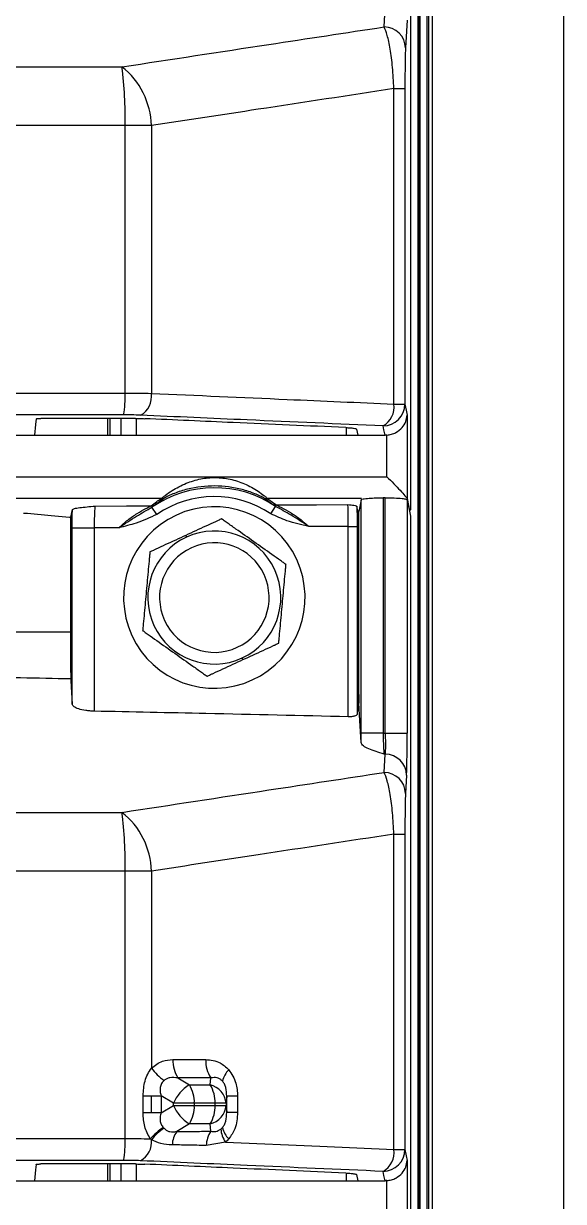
# Model space of a CAD drawing. Header units: millimetres. Extents: x -13464 to 9471, y -517 to 17126.
# Drawn here: x 6578.2 to 6609.4, y -51.1 to 17.1 of the extents above; entities that cross this region are included whole.
import ezdxf

# ---------------------------------------------------------------- set-up
doc = ezdxf.new("R2010")
doc.units = ezdxf.units.MM

msp = doc.modelspace()

# ---------------------------------------------------------------- linework, layer by layer
at = {"color": 7, "linetype": 'Continuous', "lineweight": 25}
for p, q in [((6601.081, 108.165), (6601.081, -188.405)), ((6601.084, 108.165), (6601.084, -188.405)), ((6601.15, -188.405), (6601.15, 108.165)), ((6601.53, 108.165), (6601.53, -188.405)), ((6601.632, 108.165), (6601.632, -188.405)), ((6601.633, 108.165), (6601.633, -188.405)), ((6601.849, -188.405), (6601.849, 108.165)), ((6609.45, 108.165), (6609.45, -188.405)), ((6600.578, 103.055), (6600.578, -11.077)), ((6601.027, -188.405), (6601.027, 103.078)), ((6599.053, 16.894), (6599.115, 17.957)), ((6600.388, 17.288), (6600.294, 15.678)), ((6599.625, -4.949), (6599.625, 13.32)), ((6599.625, 13.32), (6600.26, 13.32)), ((6600.26, 13.32), (6600.26, -4.949)), ((6584.036, -4.309), (6584.036, 11.179)), ((6585.566, 11.179), (6584.036, 11.179)), ((6585.566, 11.179), (6585.566, -4.33)), ((6599.625, -4.949), (6600.26, -4.949)), ((6583.012, -5.784), (6583.012, -6.751)), ((6583.148, -5.784), (6583.148, -6.751)), ((6583.808, -6.751), (6583.808, -5.784)), ((6584.687, -5.785), (6584.687, -6.751)), ((6600.388, -5.587), (6600.388, -10.421)), ((6596.873, -6.751), (6596.873, -6.312)), ((6597.46, -6.399), (6597.53, -6.751)), ((6599.216, -9.157), (6599.216, -6.746)), ((6586.351, -10.371), (6585.82, -10.763)), ((6592.534, -10.72), (6592.056, -10.372)), ((6597.738, -10.422), (6592.283, -10.422)), ((6592.479, -11.301), (6592.763, -10.88)), ((6597.53, -11.13), (6597.478, -10.869)), ((6597.721, -10.486), (6597.583, -11.176)), ((6597.721, -24.005), (6597.721, -10.486)), ((6598.991, -10.376), (6598.991, -24.005)), ((6599.118, -10.376), (6598.991, -10.376)), ((6599.118, -24.008), (6599.118, -10.376)), ((6600.387, -10.486), (6600.387, -24.008)), ((6600.387, -10.486), (6600.578, -11.442)), ((6600.388, -10.421), (6600.388, -10.422)), ((6580.893, -11.502), (6580.982, -11.057)), ((6580.893, -20.491), (6580.893, -11.502)), ((6585.883, -11.343), (6585.594, -10.925)), ((6597.53, -11.13), (6597.593, -11.13)), ((6597.53, -21.776), (6597.53, -11.13)), ((6597.53, -11.176), (6597.583, -11.176)), ((6597.583, -21.778), (6597.583, -11.176)), ((6600.515, -11.126), (6600.528, -11.126)), ((6600.578, -11.077), (6600.528, -11.126)), ((6600.578, -11.442), (6600.578, -140.617)), ((6580.978, -12.124), (6582.248, -12.124)), ((6580.978, -22.335), (6580.978, -12.124)), ((6582.248, -12.124), (6582.248, -22.738)), ((6596.978, -12.031), (6597.486, -12.031)), ((6596.978, -23.062), (6596.978, -12.031)), ((6597.486, -12.031), (6597.486, -22.923)), ((6587.553, -12.556), (6587.598, -12.654)), ((6560.813, -18.133), (6580.893, -18.133)), ((6590.87, -19.753), (6590.825, -19.655)), ((6580.9, -20.977), (6580.978, -22.335)), ((6597.528, -21.776), (6597.583, -21.778)), ((6597.524, -22.263), (6597.486, -22.923)), ((6597.59, -22.264), (6597.524, -22.263)), ((6598.991, -24.005), (6597.721, -24.005)), ((6599.118, -24.008), (6600.387, -24.008)), ((6599.053, -26.286), (6599.114, -25.224)), ((6600.356, -26.439), (6600.294, -27.502)), ((6599.625, -48.129), (6599.625, -29.86)), ((6599.625, -29.86), (6600.26, -29.86)), ((6600.26, -29.86), (6600.26, -48.129)), ((6584.036, -47.489), (6584.036, -32.001)), ((6585.566, -32.001), (6584.036, -32.001)), ((6585.566, -32.001), (6585.566, -43.412)), ((6586.813, -42.915), (6588.717, -42.915)), ((6587.103, -43.98), (6587.763, -44.384)), ((6589.007, -43.98), (6587.103, -43.98)), ((6588.968, -44.384), (6589.007, -43.98)), ((6585.083, -46.009), (6585.083, -45.01)), ((6585.083, -45.01), (6585.545, -45.01)), ((6585.545, -45.01), (6585.545, -46.009)), ((6585.545, -45.01), (6586.122, -45.01)), ((6586.84, -45.449), (6586.122, -45.01)), ((6586.122, -45.01), (6586.122, -46.009)), ((6587.763, -44.384), (6588.968, -44.384)), ((6586.122, -46.009), (6586.84, -45.57)), ((6588.052, -45.449), (6586.84, -45.449)), ((6586.84, -45.57), (6586.84, -45.449)), ((6586.84, -45.57), (6588.052, -45.57)), ((6588.052, -45.449), (6588.052, -45.57)), ((6589.257, -45.449), (6588.052, -45.449)), ((6588.052, -45.57), (6589.257, -45.57)), ((6589.257, -45.57), (6589.257, -45.449)), ((6589.89, -45.449), (6589.257, -45.449)), ((6589.257, -45.57), (6589.89, -45.57)), ((6589.929, -45.045), (6589.89, -45.449)), ((6589.89, -45.449), (6589.89, -45.57)), ((6589.89, -45.57), (6589.929, -45.974)), ((6589.929, -45.974), (6589.929, -45.045)), ((6590.562, -45.045), (6589.929, -45.045)), ((6590.562, -45.045), (6590.562, -45.974)), ((6585.545, -46.009), (6585.083, -46.009)), ((6586.122, -46.009), (6585.545, -46.009)), ((6590.562, -45.974), (6589.929, -45.974)), ((6587.763, -46.635), (6587.03, -47.083)), ((6588.968, -46.635), (6587.763, -46.635)), ((6589.01, -47.069), (6588.968, -46.635)), ((6589.864, -47.7), (6588.74, -47.893)), ((6599.625, -48.129), (6600.26, -48.129)), ((6583.012, -48.964), (6583.012, -49.931)), ((6583.148, -48.964), (6583.148, -49.931)), ((6583.808, -49.931), (6583.808, -48.964)), ((6584.687, -48.965), (6584.687, -49.931)), ((6600.388, -48.767), (6600.388, -53.5)), ((6596.873, -49.931), (6596.873, -49.492)), ((6597.46, -49.579), (6597.53, -49.931)), ((6599.216, -53.5), (6599.216, -49.926))]:
    msp.add_line(p, q, dxfattribs=at)
at = {"color": 7, "linetype": 'Continuous', "lineweight": 25, "flags": 128}
for points in [[(6600.26, -4.949), (6600.331, -5.306), (6600.388, -5.587)], [(6578.879, -5.808), (6578.847, -6.128), (6578.826, -6.336), (6578.806, -6.543), (6578.785, -6.751)], [(6599.106, -6.751), (6599.046, -6.45), (6598.999, -6.214)], [(6582.296, -10.859), (6584.12, -10.848), (6585.553, -10.839)], [(6592.803, -10.793), (6595.127, -10.778), (6596.953, -10.766)], [(6600.388, -10.422), (6600.467, -10.816), (6600.528, -11.126)], [(6578.385, -11.271), (6579.749, -11.401), (6580.82, -11.502)], [(6580.82, -11.502), (6580.861, -11.502), (6580.893, -11.502)], [(6583.68, -12.116), (6582.878, -12.12), (6582.248, -12.124)], [(6596.978, -12.031), (6595.698, -12.039), (6594.692, -12.046)], [(6597.722, -24.56), (6597.648, -23.274), (6597.59, -22.264)], [(6598.991, -24.005), (6599.062, -24.006), (6599.118, -24.008)], [(6599.114, -25.224), (6599.079, -25.223), (6599.051, -25.222)], [(6589.864, -47.7), (6595.33, -47.941), (6599.625, -48.129)], [(6600.26, -48.129), (6600.331, -48.486), (6600.388, -48.767)], [(6578.879, -48.988), (6578.847, -49.308), (6578.826, -49.516), (6578.806, -49.723), (6578.785, -49.931)], [(6599.106, -49.931), (6599.046, -49.63), (6598.999, -49.394)]]:
    msp.add_lwpolyline(points, dxfattribs=at)
at = {"color": 7, "linetype": 'Continuous', "lineweight": 25}
for centre, radius, start, end in [((6599.045, 15.644), 1.25, 1.57303, 89.64041), ((6561.76, 11.73), 22.283, 358.5837, 7.35474), ((6581.092, 11.066), 4.475, 1.45205, 51.79667), ((6578.474, -4.589), 5.569, 349.80126, 2.873), ((6584.314, -4.497), 1.263, 299.62712, 7.63274), ((6598.374, -5.117), 1.262, 299.65598, 7.65819), ((6598.99, -4.944), 1.27, 270.38189, 359.79419), ((6589.212, -16.155), 6.359, 56.04891, 124.6781), ((6585.555, -10.338), 0.501, 269.78401, 302.00399), ((6589.212, -16.155), 5.851, 56.04891, 124.6781), ((6586.132, -9.925), 0.497, 269.63256, 296.13106), ((6589.212, -16.155), 5.258, 294.74401, 114.74401), ((6592.274, -9.925), 0.497, 243.996, 271.07614), ((6592.794, -10.292), 0.501, 238.72302, 270.943), ((6589.212, -16.155), 5.258, 114.74401, 294.74401), ((6589.212, -16.155), 3.854, 114.74401, 294.74401), ((6589.212, -16.155), 3.854, 294.74401, 114.74401), ((6589.212, -16.155), 3.175, 114.74401, 294.74401), ((6589.212, -16.155), 3.175, 294.74401, 114.74401), ((6599.107, -26.473), 1.25, 1.57302, 89.63994), ((6599.045, -27.536), 1.25, 1.57303, 89.64041), ((6561.76, -31.45), 22.283, 358.5837, 7.35474), ((6581.092, -32.114), 4.475, 1.45205, 51.79667), ((6588.631, -42.993), 1.819, 177.52707, 212.84986), ((6590.535, -42.993), 1.819, 177.52707, 212.84986), ((6588.126, -41.488), 3.203, 216.93168, 235.28867), ((6591.033, -44.483), 1.385, 135.10877, 166.7987), ((6588.996, -46.384), 2.35, 121.65869, 156.55452), ((6586.235, -45.37), 1.819, 357.52707, 32.84986), ((6587.44, -45.37), 1.819, 357.52707, 32.84986), ((6588.709, -45.54), 1.185, 4.39876, 77.38803), ((6588.996, -44.635), 2.35, 203.44548, 238.34131), ((6586.235, -45.649), 1.819, 327.15014, 2.47293), ((6587.44, -45.649), 1.819, 327.15014, 2.47293), ((6588.709, -45.479), 1.185, 282.61197, 355.60124), ((6588.174, -49.823), 3.539, 122.8645, 139.15099), ((6587.98, -49.512), 3.108, 122.7361, 141.02659), ((6590.392, -47.977), 1.654, 146.69537, 177.06121), ((6591.036, -46.848), 1.449, 183.72474, 216.00496), ((6591.033, -46.536), 1.385, 193.2013, 224.89123), ((6578.474, -47.769), 5.569, 349.80126, 2.873), ((6584.34, -47.698), 1.232, 299.0761, 6.55546), ((6588.379, -47.972), 1.616, 146.61602, 175.8854), ((6598.374, -48.297), 1.262, 299.65598, 7.65819), ((6598.99, -48.124), 1.27, 270.38189, 359.79419)]:
    msp.add_arc(centre, radius, start, end, dxfattribs=at)
for points, knots in [([(6583.86, 14.582), (6586.696, 15.016), (6591.759, 15.79), (6596.824, 16.556), (6599.053, 16.894)], [0, 0, 0, 0, 0.56, 1, 1, 1, 1]), ([(6599.625, 13.32), (6599.601, 13.74), (6599.554, 14.569), (6599.41, 15.638), (6599.239, 16.461), (6599.115, 16.75), (6599.053, 16.894)], [0, 0, 0, 0, 0.259448, 0.512032, 0.758235, 1, 1, 1, 1]), ([(6600.294, 15.678), (6600.289, 15.565), (6600.279, 15.339), (6600.268, 14.738), (6600.261, 14.044), (6600.26, 13.561), (6600.26, 13.32)], [0, 0, 0, 0, 0.279482, 0.559781, 0.780119, 1, 1, 1, 1]), ([(6437.527, 14.581), (6451.195, 14.581), (6478.532, 14.581), (6516.594, 14.581), (6551.707, 14.582), (6573.142, 14.582), (6583.86, 14.582)], [0, 0, 0, 0, 0.279994, 0.559975, 0.779982, 1, 1, 1, 1]), ([(6599.625, 13.32), (6597.001, 12.922), (6592.314, 12.212), (6587.628, 11.495), (6585.566, 11.179)], [0, 0, 0, 0, 0.56, 1, 1, 1, 1]), ([(6584.036, 11.179), (6567.775, 11.179), (6535.255, 11.178), (6486.401, 11.177), (6453.818, 11.177), (6437.527, 11.177)], [0, 0, 0, 0, 0.3333523, 0.6666726, 1, 1, 1, 1]), ([(6437.527, -4.309), (6453.817, -4.309), (6486.401, -4.309), (6535.255, -4.309), (6567.776, -4.309), (6584.036, -4.309)], [0, 0, 0, 0, 0.333303, 0.666666, 1, 1, 1, 1]), ([(6584.036, -4.309), (6584.302, -4.31), (6584.839, -4.312), (6585.322, -4.324), (6585.566, -4.33)], [0, 0, 0, 0, 0.495619, 1, 1, 1, 1]), ([(6585.566, -4.33), (6588.19, -4.446), (6592.877, -4.653), (6597.563, -4.859), (6599.625, -4.949)], [0, 0, 0, 0, 0.56, 1, 1, 1, 1]), ([(6583.955, -5.575), (6567.704, -5.575), (6535.202, -5.574), (6486.375, -5.574), (6453.81, -5.574), (6437.527, -5.574)], [0, 0, 0, 0, 0.3333332, 0.6666656, 1, 1, 1, 1]), ([(6578.879, -5.808), (6578.881, -5.806), (6578.884, -5.802), (6578.911, -5.796), (6578.951, -5.791), (6579.002, -5.788), (6579.065, -5.785), (6579.116, -5.784), (6579.15, -5.784)], [0, 0, 0, 0, 0.160604, 0.29762, 0.500029, 0.631011, 0.758179, 1, 1, 1, 1]), ([(6584.635, -5.784), (6583.611, -5.784), (6581.783, -5.784), (6579.955, -5.784), (6579.15, -5.784)], [0, 0, 0, 0, 0.559995, 1, 1, 1, 1]), ([(6584.939, -5.595), (6584.763, -5.588), (6584.451, -5.577), (6584.107, -5.575), (6583.955, -5.575)], [0, 0, 0, 0, 0.561005, 1, 1, 1, 1]), ([(6584.635, -5.784), (6584.73, -5.785), (6584.921, -5.786), (6585.094, -5.792), (6585.181, -5.795)], [0, 0, 0, 0, 0.495563, 1, 1, 1, 1]), ([(6598.999, -6.214), (6596.374, -6.099), (6591.687, -5.894), (6587.001, -5.686), (6584.939, -5.595)], [0, 0, 0, 0, 0.56, 1, 1, 1, 1]), ([(6596.825, -6.309), (6594.652, -6.213), (6590.77, -6.043), (6586.889, -5.871), (6585.181, -5.795)], [0, 0, 0, 0, 0.56, 1, 1, 1, 1]), ([(6599.216, -6.746), (6599.305, -6.733), (6599.489, -6.706), (6599.813, -6.571), (6600.122, -6.322), (6600.342, -5.966), (6600.372, -5.714), (6600.388, -5.587)], [0, 0, 0, 0, 0.120989, 0.250624, 0.50001, 0.749503, 1, 1, 1, 1]), ([(6576.728, -6.751), (6577.112, -6.751), (6577.798, -6.751), (6578.483, -6.751), (6578.785, -6.751)], [0, 0, 0, 0, 0.560002, 1, 1, 1, 1]), ([(6578.785, -6.751), (6582.285, -6.751), (6588.535, -6.751), (6594.782, -6.751), (6597.53, -6.751)], [0, 0, 0, 0, 0.560018, 1, 1, 1, 1]), ([(6596.825, -6.309), (6596.912, -6.313), (6597.094, -6.323), (6597.286, -6.344), (6597.426, -6.369), (6597.448, -6.388), (6597.46, -6.399)], [0, 0, 0, 0, 0.240843, 0.500155, 0.720796, 1, 1, 1, 1]), ([(6597.53, -6.751), (6597.824, -6.751), (6598.35, -6.751), (6598.875, -6.751), (6599.106, -6.751)], [0, 0, 0, 0, 0.560002, 1, 1, 1, 1]), ([(6599.216, -6.746), (6599.195, -6.748), (6599.159, -6.75), (6599.122, -6.751), (6599.106, -6.751)], [0, 0, 0, 0, 0.56, 1, 1, 1, 1]), ([(6437.527, -9.157), (6455.509, -9.157), (6491.475, -9.157), (6545.395, -9.157), (6581.277, -9.157), (6599.216, -9.157)], [0, 0, 0, 0, 0.333314, 0.666684, 1, 1, 1, 1]), ([(6586.129, -10.422), (6586.139, -10.414), (6586.158, -10.399), (6586.236, -10.337), (6586.414, -10.199), (6586.852, -9.891), (6587.555, -9.519), (6588.414, -9.258), (6589.278, -9.177), (6590.141, -9.274), (6590.991, -9.548), (6591.666, -9.925), (6592.055, -10.214), (6592.236, -10.369), (6592.267, -10.404), (6592.283, -10.422)], [0, 0, 0, 0, 0.023151, 0.045122, 0.084937, 0.154163, 0.276169, 0.390443, 0.501438, 0.612035, 0.726777, 0.849136, 0.91785, 0.956484, 1, 1, 1, 1]), ([(6599.216, -9.157), (6599.35, -9.293), (6599.619, -9.564), (6599.987, -9.949), (6600.238, -10.224), (6600.364, -10.376), (6600.38, -10.407), (6600.388, -10.421)], [0, 0, 0, 0, 0.250556, 0.499996, 0.749425, 0.879688, 1, 1, 1, 1]), ([(6592.056, -10.372), (6592.049, -10.368), (6592.037, -10.36), (6591.978, -10.33), (6591.831, -10.257), (6591.447, -10.09), (6590.575, -9.802), (6589.243, -9.628), (6587.913, -9.784), (6587.015, -10.068), (6586.601, -10.245), (6586.437, -10.325), (6586.371, -10.359), (6586.358, -10.367), (6586.351, -10.371)], [0, 0, 0, 0, 0.0152138, 0.0315512, 0.0628815, 0.1257301, 0.25081, 0.4994547, 0.7485049, 0.8736419, 0.9365696, 0.9682026, 0.9845134, 1, 1, 1, 1]), ([(6586.129, -10.422), (6569.638, -10.422), (6536.654, -10.422), (6487.102, -10.422), (6454.052, -10.422), (6437.527, -10.422)], [0, 0, 0, 0, 0.333332, 0.666668, 1, 1, 1, 1]), ([(6580.982, -11.057), (6581.011, -11.038), (6581.068, -10.999), (6581.513, -10.93), (6581.983, -10.887), (6582.296, -10.859)], [0, 0, 0, 0, 0.249616, 0.499038, 1, 1, 1, 1]), ([(6582.296, -10.859), (6582.29, -10.889), (6582.279, -10.951), (6582.264, -11.248), (6582.252, -11.653), (6582.249, -11.967), (6582.248, -12.124)], [0, 0, 0, 0, 0.249913, 0.499897, 0.74992, 1, 1, 1, 1]), ([(6583.68, -12.116), (6583.85, -11.961), (6584.191, -11.651), (6584.734, -11.281), (6585.171, -11.033), (6585.419, -10.907), (6585.519, -10.857), (6585.542, -10.845), (6585.553, -10.839)], [0, 0, 0, 0, 0.254501, 0.513001, 0.766589, 0.887004, 0.944531, 1, 1, 1, 1]), ([(6585.553, -10.839), (6585.651, -10.761), (6585.825, -10.622), (6586.036, -10.483), (6586.129, -10.422)], [0, 0, 0, 0, 0.559996, 1, 1, 1, 1]), ([(6585.82, -10.763), (6585.801, -10.777), (6585.761, -10.806), (6585.652, -10.884), (6585.594, -10.925)], [0, 0, 0, 0, 0.475533, 1, 1, 1, 1]), ([(6592.283, -10.422), (6592.388, -10.491), (6592.575, -10.614), (6592.733, -10.738), (6592.803, -10.793)], [0, 0, 0, 0, 0.559997, 1, 1, 1, 1]), ([(6592.763, -10.88), (6592.705, -10.84), (6592.594, -10.763), (6592.554, -10.734), (6592.534, -10.72)], [0, 0, 0, 0, 0.524467, 1, 1, 1, 1]), ([(6594.692, -12.046), (6594.347, -11.818), (6593.7, -11.391), (6593.061, -11.043), (6592.763, -10.88)], [0, 0, 0, 0, 0.532796, 1, 1, 1, 1]), ([(6592.803, -10.793), (6592.814, -10.799), (6592.837, -10.811), (6592.937, -10.859), (6593.187, -10.982), (6593.627, -11.224), (6594.175, -11.587), (6594.52, -11.894), (6594.692, -12.046)], [0, 0, 0, 0, 0.055469, 0.112996, 0.233411, 0.486999, 0.745499, 1, 1, 1, 1]), ([(6596.953, -10.766), (6597.076, -10.781), (6597.265, -10.805), (6597.443, -10.841), (6597.467, -10.86), (6597.478, -10.869)], [0, 0, 0, 0, 0.498804, 0.768252, 1, 1, 1, 1]), ([(6596.978, -12.031), (6596.978, -11.873), (6596.978, -11.559), (6596.973, -11.155), (6596.964, -10.857), (6596.957, -10.796), (6596.953, -10.766)], [0, 0, 0, 0, 0.2501275, 0.5001516, 0.7501095, 1, 1, 1, 1]), ([(6597.478, -10.869), (6597.481, -11.066), (6597.485, -11.418), (6597.486, -11.843), (6597.486, -12.031)], [0, 0, 0, 0, 0.559634, 1, 1, 1, 1]), ([(6597.721, -10.486), (6597.746, -10.47), (6597.798, -10.438), (6598.141, -10.401), (6598.565, -10.38), (6598.853, -10.378), (6598.991, -10.376)], [0, 0, 0, 0, 0.270949, 0.562977, 0.789893, 1, 1, 1, 1]), ([(6599.118, -10.376), (6599.296, -10.378), (6599.666, -10.382), (6600.089, -10.412), (6600.339, -10.448), (6600.372, -10.473), (6600.387, -10.486)], [0, 0, 0, 0, 0.270018, 0.561766, 0.789135, 1, 1, 1, 1]), ([(6578.152, -11.276), (6578.192, -11.276), (6578.272, -11.275), (6578.347, -11.272), (6578.385, -11.271)], [0, 0, 0, 0, 0.4953921, 1, 1, 1, 1]), ([(6580.978, -12.124), (6580.978, -11.918), (6580.979, -11.55), (6580.981, -11.208), (6580.982, -11.057)], [0, 0, 0, 0, 0.558076, 1, 1, 1, 1]), ([(6583.68, -12.116), (6584.022, -11.884), (6584.663, -11.449), (6585.298, -11.092), (6585.594, -10.925)], [0, 0, 0, 0, 0.53284, 1, 1, 1, 1]), ([(6585.883, -11.343), (6585.485, -11.522), (6584.772, -11.842), (6584.015, -12.032), (6583.68, -12.116)], [0, 0, 0, 0, 0.55853, 1, 1, 1, 1]), ([(6594.692, -12.046), (6594.263, -11.948), (6593.5, -11.775), (6592.79, -11.446), (6592.479, -11.301)], [0, 0, 0, 0, 0.561421, 1, 1, 1, 1]), ([(6589.631, -11.598), (6589.626, -11.601), (6589.617, -11.605), (6589.54, -11.641), (6589.426, -11.693), (6589.16, -11.815), (6588.524, -12.109), (6587.941, -12.377), (6587.553, -12.556)], [0, 0, 0, 0, 0.054078, 0.111663, 0.176873, 0.252179, 0.501973, 1, 1, 1, 1]), ([(6593.367, -14.239), (6593.366, -14.239), (6593.363, -14.237), (6593.335, -14.217), (6593.245, -14.153), (6592.979, -13.965), (6592.376, -13.539), (6591.505, -12.923), (6590.632, -12.306), (6590.025, -11.877), (6589.755, -11.686), (6589.664, -11.622), (6589.635, -11.601), (6589.632, -11.599), (6589.631, -11.598)], [0, 0, 0, 0, 0.014874, 0.03008, 0.063056, 0.125575, 0.249997, 0.498744, 0.747168, 0.873119, 0.936406, 0.969678, 0.985008, 1, 1, 1, 1]), ([(6587.553, -12.556), (6587.165, -12.735), (6586.582, -13.004), (6585.944, -13.297), (6585.68, -13.42), (6585.566, -13.473), (6585.49, -13.507), (6585.48, -13.511), (6585.476, -13.513)], [0, 0, 0, 0, 0.498846, 0.748756, 0.823733, 0.888688, 0.94608, 1, 1, 1, 1]), ([(6585.476, -13.513), (6585.475, -13.515), (6585.475, -13.518), (6585.472, -13.553), (6585.462, -13.663), (6585.432, -13.986), (6585.364, -14.722), (6585.267, -15.785), (6585.169, -16.849), (6585.101, -17.589), (6585.07, -17.918), (6585.06, -18.03), (6585.057, -18.065), (6585.057, -18.068), (6585.056, -18.07)], [0, 0, 0, 0, 0.0148743, 0.0300803, 0.063056, 0.125575, 0.249997, 0.4987437, 0.7471678, 0.8731191, 0.9364055, 0.9696781, 0.9850076, 1, 1, 1, 1]), ([(6592.948, -18.796), (6592.948, -18.794), (6592.948, -18.791), (6592.951, -18.756), (6592.962, -18.646), (6592.991, -18.323), (6593.059, -17.587), (6593.157, -16.524), (6593.255, -15.46), (6593.323, -14.72), (6593.353, -14.391), (6593.363, -14.279), (6593.367, -14.244), (6593.367, -14.241), (6593.367, -14.239)], [0, 0, 0, 0, 0.014874, 0.03008, 0.063056, 0.125575, 0.249997, 0.498744, 0.747168, 0.873119, 0.936406, 0.969678, 0.985008, 1, 1, 1, 1]), ([(6585.056, -18.07), (6585.058, -18.071), (6585.06, -18.072), (6585.089, -18.092), (6585.179, -18.156), (6585.444, -18.344), (6586.048, -18.77), (6586.919, -19.386), (6587.792, -20.003), (6588.399, -20.432), (6588.668, -20.623), (6588.76, -20.687), (6588.789, -20.708), (6588.791, -20.71), (6588.793, -20.711)], [0, 0, 0, 0, 0.014874, 0.03008, 0.063056, 0.125575, 0.249997, 0.498744, 0.747168, 0.873119, 0.936406, 0.969678, 0.985008, 1, 1, 1, 1]), ([(6590.87, -19.753), (6591.259, -19.574), (6591.842, -19.305), (6592.48, -19.012), (6592.744, -18.889), (6592.857, -18.836), (6592.933, -18.802), (6592.943, -18.798), (6592.948, -18.796)], [0, 0, 0, 0, 0.498846, 0.748756, 0.823733, 0.888688, 0.94608, 1, 1, 1, 1]), ([(6588.793, -20.711), (6588.797, -20.708), (6588.807, -20.704), (6588.883, -20.668), (6588.998, -20.616), (6589.263, -20.494), (6589.9, -20.2), (6590.482, -19.932), (6590.87, -19.753)], [0, 0, 0, 0, 0.054078, 0.111663, 0.176873, 0.252179, 0.501973, 1, 1, 1, 1]), ([(6580.896, -20.869), (6579.925, -20.849), (6576.888, -20.785), (6573.85, -20.726), (6571.784, -20.686)], [0, 0, 0, 0, 0.319831, 1, 1, 1, 1]), ([(6580.893, -20.491), (6580.893, -20.545), (6580.894, -20.653), (6580.895, -20.798), (6580.897, -20.916), (6580.899, -20.957), (6580.9, -20.977)], [0, 0, 0, 0, 0.250054, 0.499448, 0.749394, 1, 1, 1, 1]), ([(6597.524, -22.263), (6597.525, -22.242), (6597.527, -22.201), (6597.529, -22.084), (6597.53, -21.939), (6597.53, -21.831), (6597.53, -21.776)], [0, 0, 0, 0, 0.250053, 0.499451, 0.749397, 1, 1, 1, 1]), ([(6597.583, -21.778), (6597.584, -21.832), (6597.584, -21.94), (6597.585, -22.085), (6597.587, -22.203), (6597.589, -22.244), (6597.59, -22.264)], [0, 0, 0, 0, 0.250054, 0.499448, 0.749394, 1, 1, 1, 1]), ([(6582.248, -22.738), (6582.165, -22.735), (6581.996, -22.729), (6581.675, -22.691), (6581.326, -22.613), (6581.04, -22.482), (6580.999, -22.384), (6580.978, -22.335)], [0, 0, 0, 0, 0.123989, 0.250798, 0.50019, 0.749635, 1, 1, 1, 1]), ([(6596.978, -23.062), (6594.228, -22.999), (6589.318, -22.888), (6584.408, -22.784), (6582.248, -22.738)], [0, 0, 0, 0, 0.56, 1, 1, 1, 1]), ([(6597.486, -22.923), (6597.483, -22.934), (6597.477, -22.956), (6597.431, -22.991), (6597.358, -23.022), (6597.261, -23.044), (6597.171, -23.056), (6597.075, -23.063), (6597.01, -23.062), (6596.978, -23.062)], [0, 0, 0, 0, 0.1495164, 0.2826848, 0.4994127, 0.6297566, 0.7563916, 0.8796764, 1, 1, 1, 1]), ([(6597.722, -24.56), (6597.722, -24.457), (6597.721, -24.274), (6597.721, -24.087), (6597.721, -24.005)], [0, 0, 0, 0, 0.5598197, 1, 1, 1, 1]), ([(6599.051, -25.222), (6598.735, -25.127), (6598.262, -24.984), (6597.809, -24.752), (6597.751, -24.624), (6597.722, -24.56)], [0, 0, 0, 0, 0.501017, 0.750423, 1, 1, 1, 1]), ([(6598.991, -24.005), (6598.995, -24.14), (6599.002, -24.411), (6599.017, -24.774), (6599.034, -25.068), (6599.045, -25.171), (6599.051, -25.222)], [0, 0, 0, 0, 0.249905, 0.499909, 0.749948, 1, 1, 1, 1]), ([(6599.118, -24.008), (6599.12, -24.143), (6599.126, -24.414), (6599.127, -24.776), (6599.124, -25.07), (6599.118, -25.172), (6599.114, -25.224)], [0, 0, 0, 0, 0.250044, 0.500032, 0.749998, 1, 1, 1, 1]), ([(6600.356, -26.439), (6600.361, -26.321), (6600.371, -26.085), (6600.381, -25.434), (6600.386, -24.721), (6600.387, -24.245), (6600.387, -24.008)], [0, 0, 0, 0, 0.280508, 0.560069, 0.780146, 1, 1, 1, 1]), ([(6583.86, -28.598), (6586.696, -28.164), (6591.759, -27.39), (6596.824, -26.624), (6599.053, -26.286)], [0, 0, 0, 0, 0.56, 1, 1, 1, 1]), ([(6599.625, -29.86), (6599.601, -29.44), (6599.554, -28.611), (6599.41, -27.542), (6599.239, -26.719), (6599.115, -26.43), (6599.053, -26.286)], [0, 0, 0, 0, 0.259448, 0.512032, 0.758235, 1, 1, 1, 1]), ([(6600.294, -27.502), (6600.289, -27.615), (6600.279, -27.841), (6600.268, -28.442), (6600.261, -29.136), (6600.26, -29.619), (6600.26, -29.86)], [0, 0, 0, 0, 0.279482, 0.559781, 0.780119, 1, 1, 1, 1]), ([(6437.527, -28.599), (6451.195, -28.599), (6478.532, -28.599), (6516.594, -28.599), (6551.707, -28.598), (6573.142, -28.598), (6583.86, -28.598)], [0, 0, 0, 0, 0.279994, 0.559975, 0.779982, 1, 1, 1, 1]), ([(6599.625, -29.86), (6597.001, -30.258), (6592.314, -30.968), (6587.628, -31.685), (6585.566, -32.001)], [0, 0, 0, 0, 0.56, 1, 1, 1, 1]), ([(6584.036, -32.001), (6567.775, -32.001), (6535.255, -32.002), (6486.401, -32.003), (6453.818, -32.003), (6437.527, -32.003)], [0, 0, 0, 0, 0.333352, 0.666673, 1, 1, 1, 1]), ([(6585.566, -43.412), (6585.772, -43.254), (6586.152, -42.961), (6586.606, -42.929), (6586.813, -42.915)], [0, 0, 0, 0, 0.542283, 1, 1, 1, 1]), ([(6588.717, -42.915), (6589.004, -42.944), (6589.502, -42.994), (6589.888, -43.353), (6590.051, -43.505)], [0, 0, 0, 0, 0.57666, 1, 1, 1, 1]), ([(6585.083, -45.01), (6585.103, -44.722), (6585.133, -44.289), (6585.34, -43.755), (6585.491, -43.526), (6585.566, -43.412)], [0, 0, 0, 0, 0.4996871, 0.7531896, 1, 1, 1, 1]), ([(6590.051, -43.505), (6590.214, -43.753), (6590.514, -44.212), (6590.547, -44.783), (6590.562, -45.045)], [0, 0, 0, 0, 0.541651, 1, 1, 1, 1]), ([(6586.302, -44.121), (6586.249, -44.178), (6586.142, -44.292), (6586.066, -44.521), (6586.06, -44.766), (6586.1, -44.925), (6586.122, -45.01)], [0, 0, 0, 0, 0.249007, 0.498855, 0.73203, 1, 1, 1, 1]), ([(6587.103, -43.98), (6586.945, -43.962), (6586.721, -43.936), (6586.449, -44.012), (6586.35, -44.086), (6586.302, -44.121)], [0, 0, 0, 0, 0.5517697, 0.7861885, 1, 1, 1, 1]), ([(6589.684, -44.166), (6589.64, -44.123), (6589.547, -44.033), (6589.308, -43.934), (6589.131, -43.961), (6589.007, -43.98)], [0, 0, 0, 0, 0.2137916, 0.4462549, 1, 1, 1, 1]), ([(6589.929, -45.045), (6589.923, -44.875), (6589.914, -44.633), (6589.803, -44.328), (6589.723, -44.219), (6589.684, -44.166)], [0, 0, 0, 0, 0.5537444, 0.7861916, 1, 1, 1, 1]), ([(6585.497, -47.508), (6585.374, -47.277), (6585.127, -46.815), (6585.097, -46.278), (6585.083, -46.009)], [0, 0, 0, 0, 0.499505, 1, 1, 1, 1]), ([(6586.122, -46.009), (6586.102, -46.087), (6586.064, -46.233), (6586.062, -46.459), (6586.118, -46.675), (6586.208, -46.791), (6586.254, -46.85)], [0, 0, 0, 0, 0.26541, 0.498175, 0.745748, 1, 1, 1, 1]), ([(6589.684, -46.853), (6589.723, -46.8), (6589.803, -46.691), (6589.914, -46.386), (6589.923, -46.144), (6589.929, -45.974)], [0, 0, 0, 0, 0.2137916, 0.4462549, 1, 1, 1, 1]), ([(6590.562, -45.974), (6590.537, -46.305), (6590.494, -46.88), (6590.183, -47.325), (6590.051, -47.514)], [0, 0, 0, 0, 0.57666, 1, 1, 1, 1]), ([(6586.254, -46.85), (6586.262, -46.859), (6586.277, -46.875), (6586.292, -46.891), (6586.299, -46.898)], [0, 0, 0, 0, 0.56, 1, 1, 1, 1]), ([(6586.299, -46.898), (6586.35, -46.944), (6586.446, -47.031), (6586.625, -47.098), (6586.822, -47.115), (6586.958, -47.094), (6587.03, -47.083)], [0, 0, 0, 0, 0.262885, 0.500245, 0.733831, 1, 1, 1, 1]), ([(6587.03, -47.083), (6587.4, -47.08), (6588.06, -47.075), (6588.719, -47.071), (6589.01, -47.069)], [0, 0, 0, 0, 0.56, 1, 1, 1, 1]), ([(6589.01, -47.069), (6589.104, -47.083), (6589.243, -47.103), (6589.449, -47.037), (6589.542, -46.975), (6589.59, -46.942)], [0, 0, 0, 0, 0.499743, 0.74027, 1, 1, 1, 1]), ([(6589.59, -46.942), (6589.608, -46.927), (6589.641, -46.9), (6589.671, -46.867), (6589.684, -46.853)], [0, 0, 0, 0, 0.562428, 1, 1, 1, 1]), ([(6437.527, -47.489), (6453.817, -47.489), (6486.401, -47.489), (6535.255, -47.489), (6567.776, -47.489), (6584.036, -47.489)], [0, 0, 0, 0, 0.333303, 0.666666, 1, 1, 1, 1]), ([(6584.036, -47.489), (6584.289, -47.49), (6584.799, -47.492), (6585.263, -47.502), (6585.497, -47.508)], [0, 0, 0, 0, 0.496044, 1, 1, 1, 1]), ([(6585.564, -47.558), (6585.551, -47.549), (6585.529, -47.532), (6585.507, -47.515), (6585.497, -47.508)], [0, 0, 0, 0, 0.560001, 1, 1, 1, 1]), ([(6586.768, -47.856), (6586.548, -47.843), (6586.13, -47.817), (6585.746, -47.641), (6585.564, -47.558)], [0, 0, 0, 0, 0.52427, 1, 1, 1, 1]), ([(6590.051, -47.514), (6590.018, -47.551), (6589.958, -47.617), (6589.893, -47.675), (6589.864, -47.7)], [0, 0, 0, 0, 0.559309, 1, 1, 1, 1]), ([(6588.74, -47.893), (6588.372, -47.886), (6587.715, -47.873), (6587.057, -47.861), (6586.768, -47.856)], [0, 0, 0, 0, 0.56, 1, 1, 1, 1]), ([(6583.955, -48.755), (6567.704, -48.755), (6535.202, -48.754), (6486.375, -48.754), (6453.81, -48.754), (6437.527, -48.754)], [0, 0, 0, 0, 0.333333, 0.666666, 1, 1, 1, 1]), ([(6578.879, -48.988), (6578.881, -48.986), (6578.884, -48.982), (6578.911, -48.976), (6578.951, -48.971), (6579.002, -48.968), (6579.065, -48.965), (6579.116, -48.964), (6579.15, -48.964)], [0, 0, 0, 0, 0.160604, 0.29762, 0.500029, 0.631011, 0.758179, 1, 1, 1, 1]), ([(6584.635, -48.964), (6583.611, -48.964), (6581.783, -48.964), (6579.955, -48.964), (6579.15, -48.964)], [0, 0, 0, 0, 0.559995, 1, 1, 1, 1]), ([(6584.939, -48.775), (6584.763, -48.768), (6584.451, -48.757), (6584.107, -48.755), (6583.955, -48.755)], [0, 0, 0, 0, 0.561005, 1, 1, 1, 1]), ([(6584.635, -48.964), (6584.73, -48.965), (6584.921, -48.966), (6585.094, -48.972), (6585.181, -48.975)], [0, 0, 0, 0, 0.495563, 1, 1, 1, 1]), ([(6598.999, -49.394), (6596.374, -49.279), (6591.687, -49.074), (6587.001, -48.866), (6584.939, -48.775)], [0, 0, 0, 0, 0.56, 1, 1, 1, 1]), ([(6596.825, -49.489), (6594.652, -49.393), (6590.77, -49.223), (6586.889, -49.051), (6585.181, -48.975)], [0, 0, 0, 0, 0.56, 1, 1, 1, 1]), ([(6599.216, -49.926), (6599.305, -49.913), (6599.489, -49.886), (6599.813, -49.751), (6600.122, -49.502), (6600.342, -49.146), (6600.372, -48.894), (6600.388, -48.767)], [0, 0, 0, 0, 0.120989, 0.250624, 0.50001, 0.749503, 1, 1, 1, 1]), ([(6596.825, -49.489), (6596.912, -49.493), (6597.094, -49.503), (6597.286, -49.524), (6597.426, -49.549), (6597.448, -49.568), (6597.46, -49.579)], [0, 0, 0, 0, 0.240843, 0.500155, 0.720796, 1, 1, 1, 1]), ([(6576.728, -49.931), (6577.112, -49.931), (6577.798, -49.931), (6578.483, -49.931), (6578.785, -49.931)], [0, 0, 0, 0, 0.560002, 1, 1, 1, 1]), ([(6578.785, -49.931), (6582.285, -49.931), (6588.535, -49.931), (6594.782, -49.931), (6597.53, -49.931)], [0, 0, 0, 0, 0.560018, 1, 1, 1, 1]), ([(6597.53, -49.931), (6597.824, -49.931), (6598.35, -49.931), (6598.875, -49.931), (6599.106, -49.931)], [0, 0, 0, 0, 0.560002, 1, 1, 1, 1]), ([(6599.216, -49.926), (6599.195, -49.928), (6599.159, -49.93), (6599.122, -49.931), (6599.106, -49.931)], [0, 0, 0, 0, 0.56, 1, 1, 1, 1])]:
    msp.add_open_spline(points, degree=3, knots=knots, dxfattribs=at)

doc.saveas('drawing.dxf')
